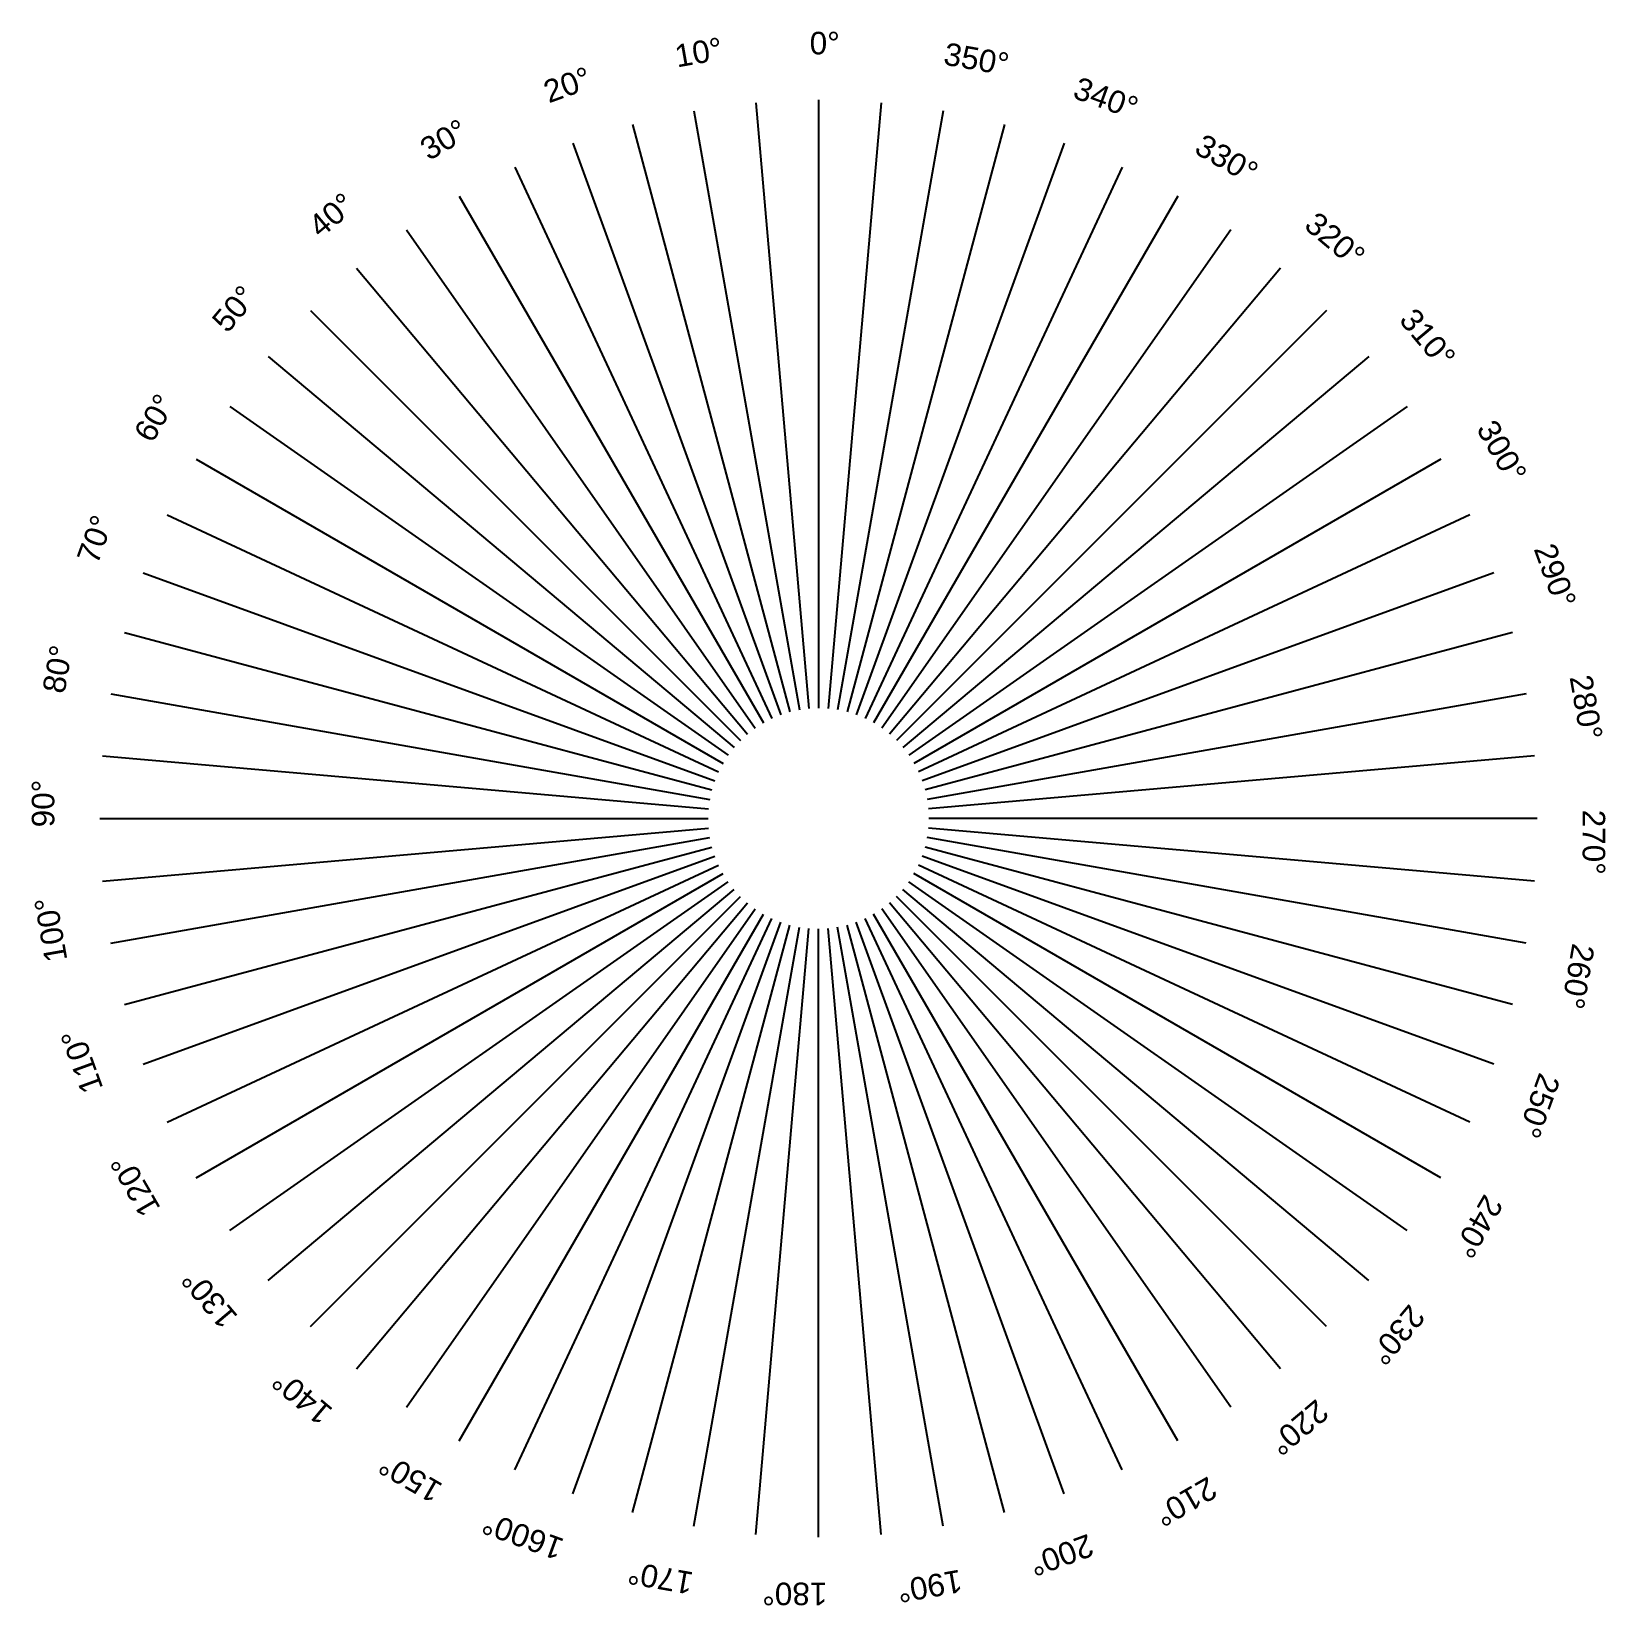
# Model space of a CAD drawing. Header units: inches. Extents: x 13.9 to 55.7, y 4 to 45.9.
import ezdxf

# ---------------------------------------------------------------- set-up
doc = ezdxf.new("R2010")
doc.units = ezdxf.units.IN
doc.header["$MEASUREMENT"] = 0
doc.styles.get("Standard").update_dxf_attribs({"font": 'arial.ttf'})

# ---------------------------------------------------------------- blocks, each defined once
blk = doc.blocks.new('*U2')
blk.add_line((0, 8.095), (0, -8.095))
blk = doc.blocks.new('*U3')
at = {"color": 0, "linetype": 'ByBlock', "lineweight": -2, "transparency": 16777216}
for p, rotation in [((33.841, 35.97), 4.999999999999992), ((35.763, 35.97), 355), ((32.887, 35.845), 9.999999999999977), ((36.717, 35.845), 350.0000000000001), ((31.947, 35.637), 15.00000000000002), ((37.657, 35.637), 345.0000000000001), ((31.03, 35.347), 20.00000000000001), ((38.575, 35.347), 340), ((30.141, 34.979), 25.00000000000002), ((39.464, 34.979), 335.0000000000001), ((29.287, 34.535), 29.99999999999999), ((40.317, 34.535), 330.0000000000001), ((28.476, 34.018), 35), ((41.129, 34.018), 325), ((27.712, 33.432), 40.00000000000001), ((41.892, 33.432), 320), ((27.003, 32.782), 45), ((42.601, 32.782), 315), ((26.353, 32.072), 50.00000000000002), ((43.252, 32.072), 310), ((25.767, 31.309), 55.00000000000001), ((43.837, 31.309), 305), ((25.25, 30.497), 60.00000000000003), ((44.354, 30.497), 300.0000000000001), ((24.805, 29.644), 65.00000000000004), ((44.799, 29.644), 295), ((24.437, 28.755), 70.00000000000003), ((45.167, 28.755), 290), ((24.148, 27.837), 75.00000000000001), ((45.456, 27.837), 285), ((23.94, 26.898), 80.00000000000001), ((45.665, 26.898), 280), ((23.814, 25.944), 85), ((45.79, 25.944), 275), ((23.772, 24.982), 90), ((23.814, 24.021), 95), ((45.79, 24.021), 265), ((45.832, 24.982), 270), ((23.94, 23.067), 100), ((45.665, 23.067), 260), ((24.148, 22.128), 105), ((24.437, 21.21), 110), ((45.167, 21.21), 250), ((45.456, 22.128), 255), ((24.805, 20.321), 115), ((25.25, 19.467), 120), ((44.354, 19.467), 240), ((44.799, 20.321), 245), ((25.767, 18.656), 125), ((26.353, 17.892), 130), ((43.252, 17.892), 230), ((43.837, 18.656), 235), ((27.003, 17.183), 135), ((27.712, 16.533), 140), ((41.892, 16.533), 220), ((42.601, 17.183), 225), ((28.476, 15.947), 145), ((29.287, 15.43), 150), ((30.141, 14.986), 155), ((31.03, 14.618), 160.0000000000001), ((38.575, 14.618), 200), ((39.464, 14.986), 205), ((40.317, 15.43), 210), ((41.129, 15.947), 215), ((31.947, 14.328), 165), ((32.887, 14.12), 170.0000000000001), ((33.841, 13.994), 175), ((34.802, 13.952), 180), ((35.763, 13.994), 185), ((36.717, 14.12), 189.9999999999999), ((37.657, 14.328), 195)]:
    blk.add_blockref('*U2', p, dxfattribs=dict(at, rotation=rotation))
blk.add_blockref('*U2', (34.802, 36.012), dxfattribs=at)

msp = doc.modelspace()

# ---------------------------------------------------------------- block references
msp.add_blockref('*U3', (0, 0))

# ---------------------------------------------------------------- texts
at = {"char_height": 0.6, "attachment_point": 1}
for s, insert, rotation in [('10%%D', (30.934, 45.561), 10), ('350%%D', (38.206, 45.643), 350), ('20%%D', (27.42, 44.577), 20), ('340%%D', (41.742, 44.738), 340), ('30%%D', (24.129, 42.997), 30), ('330%%D', (45.067, 43.233), 330), ('40%%D', (21.163, 40.87), 40), ('320%%D', (48.08, 41.173), 320), ('50%%D', (18.612, 38.26), 50), ('310%%D', (50.69, 38.621), 310), ('60%%D', (16.552, 35.247), 60), ('300%%D', (52.817, 35.655), 300), ('70%%D', (15.047, 31.922), 70), ('290%%D', (54.396, 32.365), 290), ('80%%D', (14.142, 28.386), 80), ('280%%D', (55.381, 28.85), 280), ('90%%D', (13.864, 24.747), 90), ('270%%D', (55.74, 25.218), 270), ('100%%D', (14.223, 21.115), 100), ('260%%D', (55.463, 21.578), 260), ('110%%D', (15.208, 17.6), 110), ('250%%D', (54.558, 18.043), 250), ('120%%D', (16.787, 14.31), 120), ('240%%D', (53.052, 14.717), 240), ('130%%D', (18.914, 11.344), 130), ('230%%D', (50.993, 11.704), 230), ('140%%D', (21.524, 8.792), 140), ('220%%D', (48.441, 9.095), 220), ('150%%D', (24.537, 6.732), 150), ('210%%D', (45.475, 6.968), 210), ('1600%%D', (27.862, 5.227), 160), ('200%%D', (42.184, 5.388), 200), ('170%%D', (31.398, 4.322), 170), ('180%%D', (35.038, 4.045), 180), ('190%%D', (38.67, 4.404), 190)]:
    msp.add_mtext_dynamic_manual_height_columns(s, width=1.90677, gutter_width=1, heights=[0], dxfattribs=dict(at, insert=insert, rotation=rotation))
at = {"insert": (34.567, 45.92), "char_height": 0.6, "attachment_point": 1}
msp.add_mtext_dynamic_manual_height_columns('0%%D', width=1.90677, gutter_width=1, heights=[0], dxfattribs=at)

doc.saveas('drawing.dxf')
